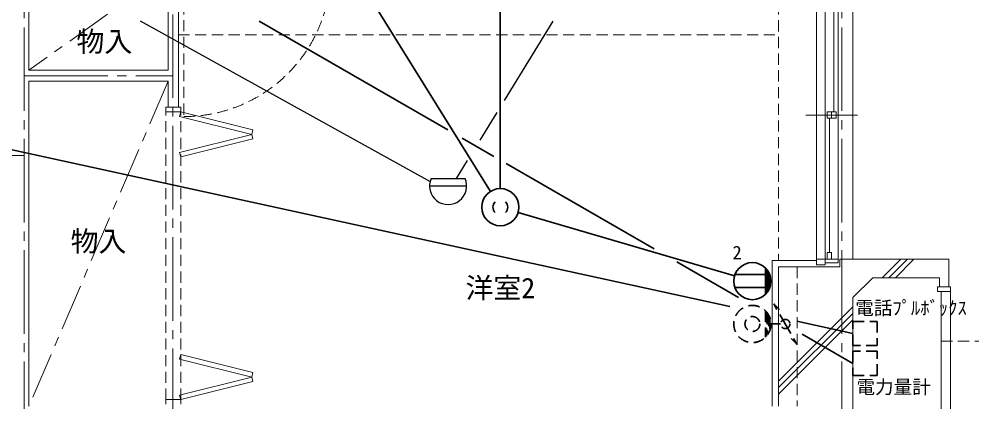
# Model space of a CAD drawing. Units: millimetres at full size, sheet at 1:50; details may follow other scales. Extents: x -9674 to 9699, y -6794 to 6791.
# Drawn here: x 1960 to 7088, y -2225 to -162 of the extents above; entities that cross this region are included whole.
import ezdxf
from ezdxf.enums import TextEntityAlignment as Align

# ---------------------------------------------------------------- set-up
doc = ezdxf.new("R2010")
doc.units = ezdxf.units.MM
doc.header["$LTSCALE"] = 50
for name, pattern in [('CHAIN1', [8, 5, -1, 1, -1]), ('CHAIN2', [12, 9, -1, 1, -1]), ('DASHED1', [1.8, 1.2, -0.6])]:
    doc.linetypes.add(name, pattern=pattern)
for name, color, linetype, lineweight in [('1-0_芯', 134, 'CHAIN2', 9), ('1-1_躯体', 134, 'Continuous', 9), ('1-2_間仕切', 134, 'Continuous', 9), ('1-3_建具', 134, 'Continuous', 9), ('1-7_その他', 134, 'DASHED1', 9), ('1-8_ハッチ', 134, 'Continuous', 9), ('1-C_梁', 134, 'DASHED1', 9), ('2-0_芯', 2, 'Continuous', 35), ('2-E', 2, 'Continuous', 35), ('3-0', 3, 'DASHED1', 35), ('3-2', 3, 'DASHED1', 35), ('3-3', 1, 'Continuous', 25), ('3-E', 3, 'Continuous', 35)]:
    doc.layers.add(name, color=color, linetype=linetype, lineweight=lineweight)
doc.layers.add('1-A_文字', color=134, linetype='Continuous')
doc.styles.add('ＭＳ ゴシック', font='')
doc.styles.get('ＭＳ ゴシック').set_extended_font_data('MS Gothic')

msp = doc.modelspace()

# ---------------------------------------------------------------- linework, layer by layer
at = {"layer": '1-0_芯'}
for p, q in [((1987.5, 4592.91), (1987.5, -3587.09)), ((6387.5, 4592.91), (6387.5, -3587.09)), ((2787.5, -3587.09), (2787.5, 132.91)), ((1987.5, -467.09), (2787.5, -467.09)), ((87.5, -897.09), (1987.5, -897.09))]:
    msp.add_line(p, q, dxfattribs=at)
at = {"layer": '1-1_躯体'}
for p, q in [((6377.5, -1497.09), (6377.5, -1455.09)), ((6377.5, -1455.09), (6447.5, -1455.09)), ((6447.5, -1455.09), (6962.5, -1455.09)), ((6962.5, -1605.09), (6962.5, -1455.09)), ((6047.5, -1497.09), (6377.5, -1497.09)), ((6047.5, -1497.09), (6047.5, -2247.09)), ((6447.5, -1661.15), (6553.57, -1555.09)), ((6553.57, -1555.09), (6912.5, -1555.09)), ((6912.5, -1605.09), (6912.5, -1555.09)), ((6912.5, -1605.09), (6962.5, -1605.09)), ((6447.5, -3013.02), (6447.5, -1661.15))]:
    msp.add_line(p, q, dxfattribs=at)
at = {"layer": '1-1_躯体', "linetype": 'DASHED1'}
msp.add_line((6147.5, -1497.09), (6147.5, -2247.09), dxfattribs=at)
at = {"layer": '1-2_間仕切'}
for p, q in [((2013.5, 97.91), (2013.5, -437.09)), ((2817.5, 101.91), (2817.5, -637.09)), ((2013.5, -497.09), (2761.5, -497.09)), ((2013.5, -497.09), (2013.5, -2247.09)), ((2761.5, -637.09), (2761.5, -497.09))]:
    msp.add_line(p, q, dxfattribs=at)
msp.add_lwpolyline([(2013.5, -437.09), (2761.5, -437.09), (2761.5, 102.91)], dxfattribs=at)
at = {"layer": '1-3_建具', "linetype": 'DASHED1'}
for p, q in [((2847.5, 102.91), (2847.5, -687.09)), ((2750, -2212.09), (2750, -662.09)), ((2830, -2212.09), (2830, -662.09)), ((6922.5, -1897.09), (7362.5, -1897.09))]:
    msp.add_line(p, q, dxfattribs=at)
at = {"layer": '1-3_建具'}
for p, q in [((6250.5, -1455.09), (6250.5, 96.89)), ((6297.5, 81.89), (6297.5, -1440.09)), ((6344.5, -661.6), (6344.5, 61.89)), ((6367.5, 81.89), (6367.5, -1440.09)), ((6447.5, -1455.09), (6447.5, 96.89)), ((2750, -637.09), (2750, -662.09)), ((2830, -637.09), (2750, -637.09)), ((2830, -662.09), (2750, -662.09)), ((2823.94, -686.34), (2830, -662.09)), ((2830, -637.09), (2830, -662.09)), ((6308.5, -661.6), (6308.5, -696.6)), ((6308.5, -661.6), (6356.5, -661.6)), ((6332.5, -661.6), (6332.5, -696.6)), ((6356.5, -661.6), (6356.5, -696.6)), ((6470.98, -679.1), (6194.02, -679.1)), ((6308.5, -696.6), (6356.5, -696.6)), ((6320.5, -696.6), (6320.5, -1420.09)), ((2823.94, -880.37), (3211.99, -783.35)), ((3218.06, -807.61), (2830, -904.62)), ((3211.99, -783.35), (3218.06, -807.61)), ((2823.94, -880.37), (2830, -904.62)), ((6308.5, -1420.09), (6332.5, -1420.09)), ((6308.5, -1420.09), (6308.5, -1455.09)), ((6332.5, -1420.09), (6332.5, -1455.09)), ((6250.5, -1485.09), (6251.53, -1485.09)), ((6250.5, -1485.09), (6297.5, -1485.09)), ((6297.5, -1440.09), (6297.5, -1455.09)), ((6297.5, -1455.09), (6367.5, -1455.09)), ((6297.5, -1485.09), (6297.5, -1455.09)), ((6367.5, -1475.09), (6297.5, -1475.09)), ((6367.5, -1475.09), (6367.5, -1440.09)), ((6902.5, -1630.09), (6902.5, -1605.09)), ((6972.5, -1630.09), (6902.5, -1630.09)), ((6922.5, -1630.09), (6922.5, -3044.09)), ((6972.5, -3044.09), (6972.5, -1630.09)), ((2823.94, -1993.8), (2830, -1969.55)), ((2823.94, -1993.8), (3211.99, -2090.82)), ((3218.06, -2066.57), (2830, -1969.55)), ((3211.99, -2090.82), (3218.06, -2066.57)), ((2823.94, -2187.83), (2830, -2212.09)), ((2830, -2212.09), (2830, -2237.09))]:
    msp.add_line(p, q, dxfattribs=at)
for points in [[(2823.94, -686.34), (3211.99, -783.35), (3218.06, -759.1), (2830, -662.09)], [(6250.5, -1485.09), (6250.5, -1455.09), (6297.5, -1455.09)], [(6902.5, -1605.09), (6972.5, -1605.09), (6972.5, -1630.09)], [(2823.94, -2187.83), (3211.99, -2090.82), (3218.06, -2115.07), (2830, -2212.09)], [(2830, -2212.09), (2750, -2212.09), (2750, -2237.09)]]:
    msp.add_lwpolyline(points, dxfattribs=at)
at = {"layer": '1-3_建具', "linetype": 'DASHED1'}
for centre, radius in [((2847.5, 102.91), 790), ((6922.5, -1897.09), 440)]:
    msp.add_arc(centre, radius, 270, 0, dxfattribs=at)
at = {"layer": '1-7_その他', "linetype": 'CHAIN1'}
for p, q in [((2761.5, 97.91), (2013.5, -437.09)), ((2761.5, -497.09), (2013.5, -2247.09))]:
    msp.add_line(p, q, dxfattribs=at)
at = {"layer": '1-8_ハッチ'}
for p, q in [((6012.5, -1462.09), (6250.5, -1462.09)), ((6012.5, -1462.09), (6012.5, -2247.09)), ((6604.61, -1555.09), (6704.61, -1455.09)), ((6639.97, -1555.09), (6739.97, -1455.09)), ((6675.32, -1555.09), (6775.32, -1455.09)), ((6047.5, -2112.2), (6447.5, -1712.2)), ((6047.5, -2147.55), (6447.5, -1747.55)), ((6047.5, -2182.91), (6447.5, -1782.91))]:
    msp.add_line(p, q, dxfattribs=at)
at = {"layer": '1-C_梁'}
for p, q in [((6046.93, 101.91), (6046.93, -1462.09)), ((2817.5, -247.09), (6046.93, -247.09))]:
    msp.add_line(p, q, dxfattribs=at)
at = {"layer": '2-0_芯'}
for p, q in [((3799.36, 33.05), (4497.01, -1090.37)), ((4549.77, -99.59), (4549.77, -1075.32)), ((4267.52, -759), (3252.29, -173.35)), ((4515.38, -901.98), (4343.92, -803.07)), ((5377.04, -1399.03), (4581.12, -939.9)), ((4645.71, -1203.5), (5810.25, -1545.5)), ((5832.01, -1661.49), (5499.89, -1469.9)), ((5976.23, -1645.1), (5976.23, -1502.27)), ((5979.24, -1642.03), (5979.24, -1505.35)), ((5985.24, -1635), (5985.24, -1512.38)), ((5991.24, -1626.37), (5991.24, -1521.01)), ((5997.24, -1615.15), (5997.24, -1532.22)), ((5812.52, -1538.69), (5999.92, -1538.69)), ((6003.24, -1598.01), (6003.24, -1549.37)), ((5812.52, -1608.69), (5999.92, -1608.69)), ((6447.5, -2016.53), (6174.56, -1859.09))]:
    msp.add_line(p, q, dxfattribs=at)
at = {"layer": '2-0_芯', "linetype": 'DASHED1'}
msp.add_lwpolyline([(6577.5, -2081.53), (6577.5, -1951.53), (6447.5, -1951.53), (6447.5, -2081.53)], close=True, dxfattribs=at)
at = {"layer": '2-0_芯'}
for centre, radius in [((4549.77, -1175.32), 100), ((5906.22, -1573.69), 100.02)]:
    msp.add_circle(centre, radius, dxfattribs=at)
for centre, start, end in [((4549.85, -1175.32), 134.60828, 225.39175), ((4549.69, -1175.32), 314.60828, 45.39175)]:
    msp.add_arc(centre, 40.08, start, end, dxfattribs=at)
at = {"layer": '3-0'}
msp.add_lwpolyline([(6577.5, -1790.51), (6577.5, -1920.51), (6447.5, -1920.51), (6447.5, -1790.51)], close=True, dxfattribs=at)
at = {"layer": '3-2'}
for p, q in [((5976.22, -1733.14), (5976.22, -1875.96)), ((5982.22, -1739.56), (5982.22, -1869.54)), ((6020.67, -1696.3), (6051.57, -1727.2)), ((6083.17, -1804.55), (6020.67, -1696.3)), ((5988.22, -1747.31), (5988.22, -1861.79)), ((5994.22, -1757.05), (5994.22, -1852.05)), ((6000.22, -1770.43), (6000.22, -1838.67)), ((6006.22, -1804.55), (6058.17, -1804.55))]:
    msp.add_line(p, q, dxfattribs=at)
msp.add_lwpolyline([(6083.17, -1804.55), (6145.67, -1912.8), (6114.77, -1881.9)], dxfattribs=at)
for centre, radius in [((5906.22, -1804.55), 100), ((5906.22, -1804.55), 40), ((6083.17, -1804.55), 25)]:
    msp.add_circle(centre, radius, dxfattribs=at)
at = {"layer": '3-3'}
for p, q in [((2611.8, -171.79), (4171.41, -1037.26)), ((4831.65, -174.1), (4570.02, -600.19)), ((4530.12, -665.17), (4438.7, -814.05)), ((4370.9, -924.47), (4311.53, -1021.15)), ((4176.86, -1021.15), (4360.23, -1021.15)), ((4168.52, -1061.16), (4368.56, -1061.16))]:
    msp.add_line(p, q, dxfattribs=at)
msp.add_arc((4268.54, -1061.15), 100.03, 156.4305, 23.56947, dxfattribs=at)
at = {"layer": '3-E'}
for p, q in [((5785.62, -1710.79), (819.77, -624.95)), ((6447.5, -1855.51), (6144.92, -1789.35))]:
    msp.add_line(p, q, dxfattribs=at)

# ---------------------------------------------------------------- texts
at = {"layer": '1-A_文字', "style": 'ＭＳ ゴシック'}
for s, p in [('物入', (2268.95, -371.02)), ('物入', (2237.5, -1447.09)), ('洋室2', (4362.55, -1698.53))]:
    msp.add_text(s, height=110, dxfattribs=at).set_placement(p, align=Align.BOTTOM_LEFT)
at = {"layer": '2-0_芯', "color": 7, "style": 'ＭＳ ゴシック'}
msp.add_text('2', height=73.31, dxfattribs=at).set_placement((5798.89, -1478.58), align=Align.BOTTOM_LEFT)
at = {"layer": '2-E', "color": 7, "style": 'ＭＳ ゴシック'}
msp.add_text('電力量計', height=73.31, dxfattribs=at).set_placement((6466.02, -2202.45), align=Align.BOTTOM_LEFT)
at = {"layer": '3-E', "color": 7, "style": 'ＭＳ ゴシック'}
msp.add_text('電話ﾌﾟﾙﾎﾞｯｸｽ', height=73.31, dxfattribs=at).set_placement((6459.43, -1776.88), align=Align.BOTTOM_LEFT)

doc.saveas('drawing.dxf')
